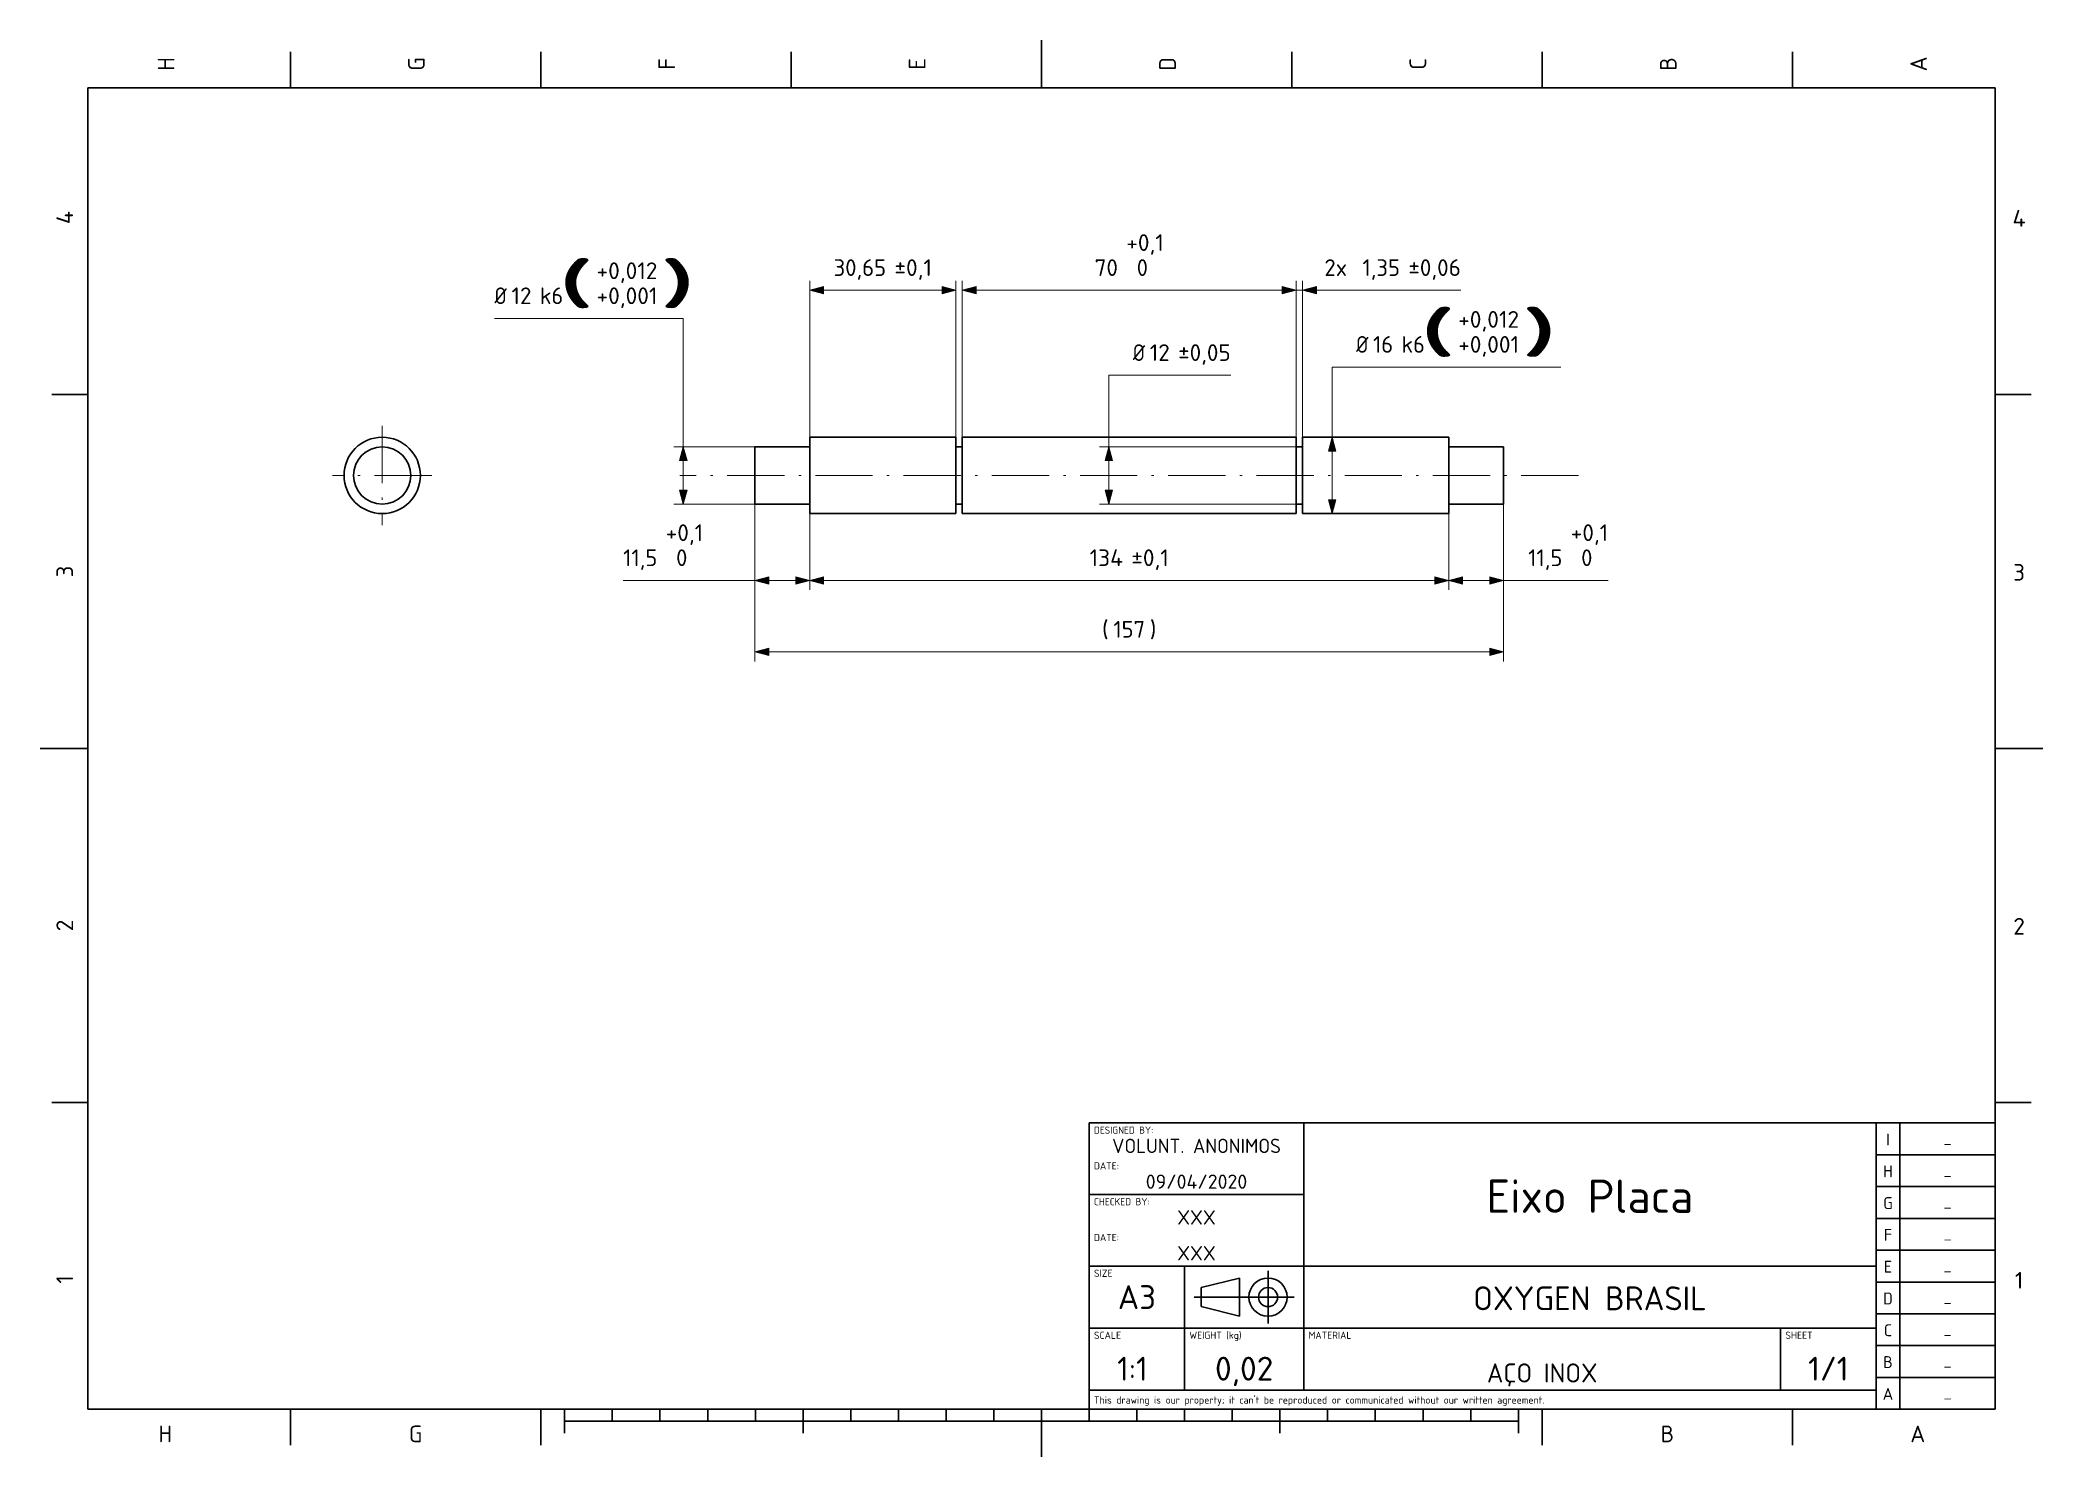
# Model space of a CAD drawing. Extents: x 0 to 420, y 0 to 297.
import ezdxf
from ezdxf.enums import TextEntityAlignment as Align

# ---------------------------------------------------------------- set-up
doc = ezdxf.new("R2010")
doc.units = 0
doc.linetypes.add('DASHDOT', pattern=[18.5, 12, -3, 0.5, -3])
doc.layers.get('0').update_dxf_attribs({"lineweight": 13})
doc.styles.get("Standard").update_dxf_attribs({"font": 'isocp.shx'})
doc.dimstyles.get("Standard").update_dxf_attribs({"dimtxt": 2.5, "dimasz": 2.5, "dimexe": 1.25, "dimexo": 0.625, "dimtad": 1, "dimcen": 2.5, "dimadec": 0, "dimazin": 0, "dimtfac": 1, "dimtmove": 0, "dimatfit": 0, "dimfxl": 1, "dimarcsym": 0})

# ---------------------------------------------------------------- blocks, each defined once
blk = doc.blocks.new('BLOCK879')
at = {"color": 7, "lineweight": 18, "width": 1.110901}
blk.add_text('A', height=3.5, dxfattribs=at).set_placement((392.176208, 3.076224), (395.323761, 3.076224), align=Align.FIT)
blk = doc.blocks.new('BLOCK880')
at = {"color": 7, "lineweight": 18, "width": 0.933334}
blk.add_text('H', height=3.5, dxfattribs=at).set_placement((24.85, 3.076224), (27.650002, 3.076224), align=Align.FIT)
blk = doc.blocks.new('BLOCK881')
at = {"color": 7, "lineweight": 18, "width": 0.933329}
blk.add_text('B', height=3.5, dxfattribs=at).set_placement((339.850006, 3.076224), (342.649994, 3.076224), align=Align.FIT)
blk = doc.blocks.new('BLOCK882')
at = {"color": 7, "lineweight": 18, "width": 0.933334}
blk.add_text('G', height=3.5, dxfattribs=at).set_placement((77.349998, 3.076224), (80.150002, 3.076224), align=Align.FIT)
blk = doc.blocks.new('BLOCK883')
at = {"color": 7, "lineweight": 18, "width": 0.933329}
blk.add_text('D', height=3.5, rotation=90, dxfattribs=at).set_placement((238.173782, 290.600006), (238.173782, 293.399994), align=Align.FIT)
blk = doc.blocks.new('BLOCK884')
at = {"color": 7, "lineweight": 18, "width": 0.863838}
blk.add_text('E', height=3.5, rotation=90, dxfattribs=at).set_placement((185.673782, 290.776215), (185.673782, 293.223755), align=Align.FIT)
blk = doc.blocks.new('BLOCK885')
at = {"color": 7, "lineweight": 18, "width": 0.815847}
blk.add_text('C', height=3.5, rotation=90, dxfattribs=at).set_placement((290.673767, 290.776215), (290.673767, 293.223755), align=Align.FIT)
blk = doc.blocks.new('BLOCK886')
at = {"color": 7, "lineweight": 18, "width": 0.863838}
blk.add_text('F', height=3.5, rotation=90, dxfattribs=at).set_placement((133.173782, 290.776215), (133.173782, 293.223755), align=Align.FIT)
blk = doc.blocks.new('BLOCK887')
at = {"color": 7, "lineweight": 18, "width": 0.933329}
blk.add_text('B', height=3.5, rotation=90, dxfattribs=at).set_placement((343.173767, 290.600006), (343.173767, 293.399994), align=Align.FIT)
blk = doc.blocks.new('BLOCK888')
at = {"color": 7, "lineweight": 18, "width": 0.933329}
blk.add_text('G', height=3.5, rotation=90, dxfattribs=at).set_placement((80.673775, 290.600006), (80.673775, 293.399994), align=Align.FIT)
blk = doc.blocks.new('BLOCK889')
at = {"color": 7, "lineweight": 18, "width": 1.110901}
blk.add_text('A', height=3.5, rotation=90, dxfattribs=at).set_placement((395.673767, 290.426208), (395.673767, 293.573761), align=Align.FIT)
blk = doc.blocks.new('BLOCK890')
at = {"color": 7, "lineweight": 18, "width": 0.933329}
blk.add_text('H', height=3.5, rotation=90, dxfattribs=at).set_placement((28.173777, 290.600006), (28.173777, 293.399994), align=Align.FIT)
blk = doc.blocks.new('BLOCK891')
at = {"color": 7, "lineweight": 18, "width": 0.863838}
blk.add_text('3', height=3.5, dxfattribs=at).set_placement((413.776215, 183.676224), (416.223755, 183.676224), align=Align.FIT)
blk = doc.blocks.new('BLOCK892')
at = {"color": 7, "lineweight": 18, "width": 0.863843}
blk.add_text('3', height=3.5, rotation=90, dxfattribs=at).set_placement((6.923776, 184.376236), (6.923776, 186.823792), align=Align.FIT)
blk = doc.blocks.new('BLOCK893')
at = {"color": 7, "lineweight": 18, "width": 0.863838}
blk.add_text('2', height=3.5, dxfattribs=at).set_placement((413.776215, 109.476227), (416.223755, 109.476227), align=Align.FIT)
blk = doc.blocks.new('BLOCK894')
at = {"color": 7, "lineweight": 18, "width": 0.863843}
blk.add_text('2', height=3.5, rotation=90, dxfattribs=at).set_placement((6.923776, 110.176224), (6.923776, 112.623779), align=Align.FIT)
blk = doc.blocks.new('BLOCK895')
at = {"color": 7, "lineweight": 18, "width": 0.933329}
blk.add_text('4', height=3.5, dxfattribs=at).set_placement((413.600006, 257.876221), (416.399994, 257.876221), align=Align.FIT)
blk = doc.blocks.new('BLOCK896')
at = {"color": 7, "lineweight": 18, "width": 0.933329}
blk.add_text('4', height=3.5, rotation=90, dxfattribs=at).set_placement((6.923776, 258.399994), (6.923776, 261.199982), align=Align.FIT)
blk = doc.blocks.new('BLOCK897')
at = {"color": 7, "lineweight": 18, "width": 0.953214}
blk.add_text('1', height=3.5, dxfattribs=at).set_placement((414.126221, 35.276226), (415.873779, 35.276226), align=Align.FIT)
blk = doc.blocks.new('BLOCK898')
at = {"color": 7, "lineweight": 18, "width": 0.95321}
blk.add_text('1', height=3.5, rotation=90, dxfattribs=at).set_placement((6.923776, 36.326225), (6.923776, 38.073776), align=Align.FIT)
blk = doc.blocks.new('BLOCK899')
at = {"color": 7, "lineweight": 18, "width": 0.779092}
blk.add_text("This drawing is our property; it can't be reproduced or communicated without our written agreement.", height=1.5, dxfattribs=at).set_placement((221, 11.175525), (315.437073, 11.175525), align=Align.FIT)
blk = doc.blocks.new('BLOCK900')
at = {"color": 7, "lineweight": 18, "width": 0.857432}
blk.add_text('SCALE', height=1.5, dxfattribs=at).set_placement((221, 24.751049), (226.695801, 24.751049), align=Align.FIT)
blk = doc.blocks.new('BLOCK901')
at = {"color": 7, "lineweight": 18, "width": 0.632}
blk.add_text('  1:1', height=5, dxfattribs=at).set_placement((219.755249, 16), (232.244766, 16), align=Align.FIT)
blk = doc.blocks.new('BLOCK902')
at = {"color": 7, "lineweight": 18, "width": 0.802234}
blk.add_text('WEIGHT (kg)', height=1.5, dxfattribs=at).set_placement((241, 24.751049), (251.944763, 24.751049), align=Align.FIT)
blk = doc.blocks.new('BLOCK903')
at = {"color": 7, "lineweight": 18, "width": 0.767144}
blk.add_text('0,02', height=5, dxfattribs=at).set_placement((246.381119, 16), (258.618896, 16), align=Align.FIT)
blk = doc.blocks.new('BLOCK904')
at = {"color": 7, "lineweight": 18, "width": 0.899371}
blk.add_text('MATERIAL', height=1.5, dxfattribs=at).set_placement((266, 24.751049), (274.993713, 24.751049), align=Align.FIT)
blk = doc.blocks.new('BLOCK905')
at = {"color": 7, "lineweight": 18, "width": 0.822576}
blk.add_text('AÇO INOX', height=4, dxfattribs=at).set_placement((303.405579, 15.6), (326.594391, 15.6), align=Align.FIT)
blk = doc.blocks.new('BLOCK906')
at = {"color": 7, "lineweight": 18, "width": 0.839691}
blk.add_text('SHEET', height=1.5, dxfattribs=at).set_placement((366, 24.751049), (371.697906, 24.751049), align=Align.FIT)
blk = doc.blocks.new('BLOCK907')
at = {"color": 7, "lineweight": 18, "width": 0.672753}
blk.add_text('1/1', height=5, dxfattribs=at).set_placement((370.755249, 16), (379.244751, 16), align=Align.FIT)
blk = doc.blocks.new('BLOCK908')
at = {"color": 7, "lineweight": 18, "width": 0.839548}
blk.add_text('SIZE', height=1.5, dxfattribs=at).set_placement((221, 37.751049), (224.897903, 37.751049), align=Align.FIT)
blk = doc.blocks.new('BLOCK909')
at = {"color": 7, "lineweight": 18, "width": 0.959161}
blk.add_text('A3', height=5, dxfattribs=at).set_placement((226.003494, 31), (233.996506, 31), align=Align.FIT)
blk = doc.blocks.new('BLOCK910')
at = {"color": 7, "lineweight": 18, "width": 0.832841}
blk.add_text('OXYGEN BRASIL', height=5, dxfattribs=at).set_placement((300.510498, 30.751749), (349.489502, 30.751749), align=Align.FIT)
blk = doc.blocks.new('BLOCK911')
at = {"color": 7, "lineweight": 18, "width": 0.779581}
blk.add_text('CHECKED BY:', height=1.5, dxfattribs=at).set_placement((221, 52.751049), (232.69371, 52.751049), align=Align.FIT)
blk = doc.blocks.new('BLOCK912')
at = {"color": 7, "lineweight": 18, "width": 0.993964}
blk.add_text('XXX', height=3, dxfattribs=at).set_placement((238.45314, 48.700001), (246.546844, 48.700001), align=Align.FIT)
blk = doc.blocks.new('BLOCK913')
at = {"color": 7, "lineweight": 18, "width": 0.9182}
blk.add_text('DATE:', height=1.5, dxfattribs=at).set_placement((221, 45.251049), (226.246857, 45.251049), align=Align.FIT)
blk = doc.blocks.new('BLOCK914')
at = {"color": 7, "lineweight": 18, "width": 0.993964}
blk.add_text('XXX', height=3, dxfattribs=at).set_placement((238.45314, 41.200001), (246.546844, 41.200001), align=Align.FIT)
blk = doc.blocks.new('BLOCK915')
at = {"color": 7, "lineweight": 18, "width": 0.802887}
blk.add_text('DESIGNED BY:', height=1.5, dxfattribs=at).set_placement((221, 67.751053), (233.444748, 67.751053), align=Align.FIT)
blk = doc.blocks.new('BLOCK916')
at = {"color": 7, "lineweight": 18, "width": 0.817531}
blk.add_text('VOLUNT. ANONIMOS', height=3, dxfattribs=at).set_placement((224.80629, 63.700001), (260.193695, 63.700001), align=Align.FIT)
blk = doc.blocks.new('BLOCK917')
at = {"color": 7, "lineweight": 18, "width": 0.9182}
blk.add_text('DATE:', height=1.5, dxfattribs=at).set_placement((221, 60.251049), (226.246857, 60.251049), align=Align.FIT)
blk = doc.blocks.new('BLOCK918')
at = {"color": 7, "lineweight": 18, "width": 0.741134}
blk.add_text('09/04/2020', height=3, dxfattribs=at).set_placement((231.859436, 56.200001), (253.140564, 56.200001), align=Align.FIT)
blk = doc.blocks.new('BLOCK919')
at = {"color": 7, "lineweight": 18, "width": 0.788557}
blk.add_text('Eixo Placa', height=7, dxfattribs=at).set_placement((303.314697, 51.152447), (346.685333, 51.152447), align=Align.FIT)
blk = doc.blocks.new('BLOCK920')
at = {"color": 7, "lineweight": 18, "width": 1.110905}
blk.add_text('A', height=2.5, dxfattribs=at).set_placement((386.375885, 11.959208), (388.624146, 11.959208), align=Align.FIT)
blk = doc.blocks.new('BLOCK921')
at = {"color": 7, "lineweight": 18, "width": 1.180341}
blk.add_text('_', height=2, dxfattribs=at).set_placement((399.100708, 12.234033), (400.899323, 12.234033), align=Align.FIT)
blk = doc.blocks.new('BLOCK922')
at = {"color": 7, "lineweight": 18, "width": 0.933333}
blk.add_text('B', height=2.5, dxfattribs=at).set_placement((386.5, 18.625874), (388.5, 18.625874), align=Align.FIT)
blk = doc.blocks.new('BLOCK923')
at = {"color": 7, "lineweight": 18, "width": 1.180341}
blk.add_text('_', height=2, dxfattribs=at).set_placement((399.100708, 18.9007), (400.899323, 18.9007), align=Align.FIT)
blk = doc.blocks.new('BLOCK924')
at = {"color": 7, "lineweight": 18, "width": 0.815855}
blk.add_text('C', height=2.5, dxfattribs=at).set_placement((386.625885, 25.29254), (388.374146, 25.29254), align=Align.FIT)
blk = doc.blocks.new('BLOCK925')
at = {"color": 7, "lineweight": 18, "width": 1.180341}
blk.add_text('_', height=2, dxfattribs=at).set_placement((399.100708, 25.567366), (400.899323, 25.567366), align=Align.FIT)
blk = doc.blocks.new('BLOCK926')
at = {"color": 7, "lineweight": 18, "width": 0.933333}
blk.add_text('D', height=2.5, dxfattribs=at).set_placement((386.5, 31.959206), (388.5, 31.959206), align=Align.FIT)
blk = doc.blocks.new('BLOCK927')
at = {"color": 7, "lineweight": 18, "width": 1.180341}
blk.add_text('_', height=2, dxfattribs=at).set_placement((399.100708, 32.234032), (400.899323, 32.234032), align=Align.FIT)
blk = doc.blocks.new('BLOCK928')
at = {"color": 7, "lineweight": 18, "width": 0.863846}
blk.add_text('E', height=2.5, dxfattribs=at).set_placement((386.625885, 38.625874), (388.374146, 38.625874), align=Align.FIT)
blk = doc.blocks.new('BLOCK929')
at = {"color": 7, "lineweight": 18, "width": 1.180341}
blk.add_text('_', height=2, dxfattribs=at).set_placement((399.100708, 38.9007), (400.899323, 38.9007), align=Align.FIT)
blk = doc.blocks.new('BLOCK930')
at = {"color": 7, "lineweight": 18, "width": 0.863846}
blk.add_text('F', height=2.5, dxfattribs=at).set_placement((386.625885, 45.292542), (388.374146, 45.292542), align=Align.FIT)
blk = doc.blocks.new('BLOCK931')
at = {"color": 7, "lineweight": 18, "width": 1.180341}
blk.add_text('_', height=2, dxfattribs=at).set_placement((399.100708, 45.567368), (400.899323, 45.567368), align=Align.FIT)
blk = doc.blocks.new('BLOCK932')
at = {"color": 7, "lineweight": 18, "width": 0.933333}
blk.add_text('G', height=2.5, dxfattribs=at).set_placement((386.5, 51.959206), (388.5, 51.959206), align=Align.FIT)
blk = doc.blocks.new('BLOCK933')
at = {"color": 7, "lineweight": 18, "width": 1.180341}
blk.add_text('_', height=2, dxfattribs=at).set_placement((399.100708, 52.234032), (400.899323, 52.234032), align=Align.FIT)
blk = doc.blocks.new('BLOCK934')
at = {"color": 7, "lineweight": 18, "width": 0.933333}
blk.add_text('H', height=2.5, dxfattribs=at).set_placement((386.5, 58.625874), (388.5, 58.625874), align=Align.FIT)
blk = doc.blocks.new('BLOCK935')
at = {"color": 7, "lineweight": 18, "width": 1.180341}
blk.add_text('_', height=2, dxfattribs=at).set_placement((399.100708, 58.9007), (400.899323, 58.9007), align=Align.FIT)
blk = doc.blocks.new('BLOCK936')
at = {"color": 7, "lineweight": 18, "width": 1.571347}
blk.add_text('I', height=2.5, dxfattribs=at).set_placement((387.125885, 65.292542), (387.874146, 65.292542), align=Align.FIT)
blk = doc.blocks.new('BLOCK937')
at = {"color": 7, "lineweight": 18, "width": 1.180341}
blk.add_text('_', height=2, dxfattribs=at).set_placement((399.100708, 65.56736), (400.899323, 65.56736), align=Align.FIT)
blk = doc.blocks.new('BLOCK938')
at = {"color": 7, "linetype": 'DASHDOT', "lineweight": 18}
for p, q in [((0, 10.4), (0, -10.4)), ((10.4, 0), (-10.4, 0))]:
    blk.add_line(p, q, dxfattribs=at)
blk = doc.blocks.new('BLOCK939')
at = {"color": 7, "lineweight": 35}
for radius in [8, 6]:
    blk.add_circle((0, 0), radius, dxfattribs=at)
blk = doc.blocks.new('*D62')
at = {"color": 7, "lineweight": 18}
for p, q in [((134.890717, 238.652344), (95.291977, 238.652344)), ((134.890717, 211.738297), (134.890717, 238.652344)), ((149.890717, 211.738297), (132.890717, 211.738297)), ((134.890717, 202.636075), (134.890717, 208.84052)), ((149.890717, 199.738297), (132.890717, 199.738297))]:
    blk.add_line(p, q, dxfattribs=at)
for points in [[(135.667175, 208.84052), (134.890717, 211.738297), (134.114258, 208.84052)], [(134.114258, 202.636075), (134.890717, 199.738297), (135.667175, 202.636075)]]:
    blk.add_lwpolyline(points, close=True, dxfattribs=at)
for points in [[(135.667175, 208.84052), (134.890717, 211.738297), (135.667175, 208.84052), (134.114258, 208.84052)], [(134.114258, 202.636075), (134.890717, 199.738297), (134.114258, 202.636075), (135.667175, 202.636075)]]:
    blk.add_solid(points, dxfattribs=at)
for s, height, width, p, p2 in [('(', 8.75, 1.909091, (107.948853, 241.652344), (116.698853, 241.652344)), ('+0,012', 3.5, 0.677604, (116.698853, 246.902344), (129.460388, 246.902344)), (')', 8.75, 2.1, (129.460388, 241.652344), (138.210388, 241.652344)), ('%%c', 3.5, 0.905887, (95.291977, 241.652344), (97.858658, 241.652344)), ('12', 3.5, 0.680286, (98.858643, 241.652344), (103.053741, 241.652344)), ('k6', 3.5, 0.863843, (104.803741, 241.652344), (109.698853, 241.652344)), ('+0,001', 3.5, 0.7156, (116.698853, 241.652344), (129.460388, 241.652344))]:
    blk.add_text(s, height=height, dxfattribs=dict(at, width=width)).set_placement(p, p2, align=Align.FIT)
blk = doc.blocks.new('*D63')
at = {"color": 7, "lineweight": 18}
for p, q in [((149.890717, 199.738297), (149.890717, 181.738297)), ((161.390717, 197.738297), (161.390717, 181.738297)), ((122.276108, 183.738297), (149.890717, 183.738297)), ((152.788498, 183.738297), (158.492935, 183.738297))]:
    blk.add_line(p, q, dxfattribs=at)
for points in [[(152.788498, 184.514754), (149.890717, 183.738297), (152.788498, 182.96184)], [(158.492935, 182.96184), (161.390717, 183.738297), (158.492935, 184.514754)]]:
    blk.add_lwpolyline(points, close=True, dxfattribs=at)
for points in [[(152.788498, 184.514754), (149.890717, 183.738297), (152.788498, 184.514754), (152.788498, 182.96184)], [(158.492935, 182.96184), (161.390717, 183.738297), (158.492935, 182.96184), (158.492935, 184.514754)]]:
    blk.add_solid(points, dxfattribs=at)
for s, width, p, p2 in [('+0,1', 0.704456, (131.192535, 191.988297), (139.05896, 191.988297)), ('11,5', 0.641771, (122.276093, 186.738297), (129.442535, 186.738297)), (' 0', 0.718034, (131.192535, 186.738297), (135.740082, 186.738297))]:
    blk.add_text(s, height=3.5, dxfattribs=dict(at, width=width)).set_placement(p, p2, align=Align.FIT)
blk = doc.blocks.new('*D64')
at = {"color": 7, "lineweight": 18}
for p, q in [((295.390717, 197.738297), (295.390717, 181.738297)), ((306.890717, 199.738297), (306.890717, 181.738297)), ((298.288494, 183.738297), (303.992939, 183.738297)), ((306.890717, 183.738297), (328.8438, 183.738297))]:
    blk.add_line(p, q, dxfattribs=at)
for points in [[(298.288494, 184.514754), (295.390717, 183.738297), (298.288494, 182.96184)], [(303.992939, 182.96184), (306.890717, 183.738297), (303.992939, 184.514754)]]:
    blk.add_lwpolyline(points, close=True, dxfattribs=at)
for points in [[(298.288494, 184.514754), (295.390717, 183.738297), (298.288494, 184.514754), (298.288494, 182.96184)], [(303.992939, 182.96184), (306.890717, 183.738297), (303.992939, 182.96184), (303.992939, 184.514754)]]:
    blk.add_solid(points, dxfattribs=at)
for s, width, p, p2 in [('+0,1', 0.704457, (320.977365, 191.988297), (328.843798, 191.988297)), ('11,5', 0.64177, (312.060932, 186.738297), (319.227365, 186.738297)), (' 0', 0.718035, (320.977366, 186.738297), (325.52492, 186.738297))]:
    blk.add_text(s, height=3.5, dxfattribs=dict(at, width=width)).set_placement(p, p2, align=Align.FIT)
blk = doc.blocks.new('*D65')
at = {"color": 7, "lineweight": 18}
for p, q in [((161.390717, 197.738297), (161.390717, 181.738297)), ((295.390717, 197.738297), (295.390717, 181.738297)), ((164.288498, 183.738297), (292.492939, 183.738297))]:
    blk.add_line(p, q, dxfattribs=at)
for points in [[(164.288498, 184.514754), (161.390717, 183.738297), (164.288498, 182.96184)], [(292.492939, 182.96184), (295.390717, 183.738297), (292.492939, 184.514754)]]:
    blk.add_lwpolyline(points, close=True, dxfattribs=at)
for points in [[(164.288498, 184.514754), (161.390717, 183.738297), (164.288498, 184.514754), (164.288498, 182.96184)], [(292.492939, 182.96184), (295.390717, 183.738297), (292.492939, 182.96184), (292.492939, 184.514754)]]:
    blk.add_solid(points, dxfattribs=at)
for s, width, p, p2 in [('134', 0.723631, (220.084946, 186.738297), (227.080048, 186.738297)), ('%%p0,1', 0.704457, (228.830048, 186.738297), (236.696487, 186.738297))]:
    blk.add_text(s, height=3.5, dxfattribs=dict(at, width=width)).set_placement(p, p2, align=Align.FIT)
blk = doc.blocks.new('*D66')
at = {"color": 7, "lineweight": 18}
for p, q in [((270.972752, 228.45395), (318.891168, 228.45395)), ((270.972752, 213.738297), (270.972752, 228.45395)), ((270.972752, 200.636075), (270.972752, 210.84052))]:
    blk.add_line(p, q, dxfattribs=at)
for points in [[(271.74921, 210.84052), (270.972752, 213.738297), (270.196293, 210.84052)], [(270.196293, 200.636075), (270.972752, 197.738297), (271.74921, 200.636075)]]:
    blk.add_lwpolyline(points, close=True, dxfattribs=at)
for points in [[(271.74921, 210.84052), (270.972752, 213.738297), (271.74921, 210.84052), (270.196293, 210.84052)], [(270.196293, 200.636075), (270.972752, 197.738297), (270.196293, 200.636075), (271.74921, 200.636075)]]:
    blk.add_solid(points, dxfattribs=at)
for s, height, width, p, p2 in [('(', 8.75, 1.909091, (288.629627, 231.45395), (297.379628, 231.45395)), ('+0,012', 3.5, 0.677604, (297.379628, 236.70395), (310.141167, 236.70395)), (')', 8.75, 2.1, (310.141168, 231.45395), (318.891168, 231.45395)), ('%%c', 3.5, 0.905882, (275.972752, 231.45395), (278.539417, 231.45395)), ('16', 3.5, 0.680288, (279.539417, 231.45395), (283.734524, 231.45395)), ('k6', 3.5, 0.863842, (285.484524, 231.45395), (290.379627, 231.45395)), ('+0,001', 3.5, 0.7156, (297.379628, 231.45395), (310.141167, 231.45395))]:
    blk.add_text(s, height=height, dxfattribs=dict(at, width=width)).set_placement(p, p2, align=Align.FIT)
blk = doc.blocks.new('*D67')
at = {"color": 7, "lineweight": 18}
for p, q in [((149.890717, 199.738297), (149.890717, 166.738297)), ((306.890717, 199.738297), (306.890717, 166.738297)), ((152.788498, 168.738297), (303.992939, 168.738297))]:
    blk.add_line(p, q, dxfattribs=at)
for points in [[(152.788498, 169.514756), (149.890717, 168.738297), (152.788498, 167.961838)], [(303.992939, 167.961838), (306.890717, 168.738297), (303.992939, 169.514756)]]:
    blk.add_lwpolyline(points, close=True, dxfattribs=at)
for points in [[(152.788498, 169.514756), (149.890717, 168.738297), (152.788498, 169.514756), (152.788498, 167.961838)], [(303.992939, 167.961838), (306.890717, 168.738297), (303.992939, 167.961838), (303.992939, 169.514756)]]:
    blk.add_solid(points, dxfattribs=at)
for s, width, p, p2 in [('(', 0.763633, (222.669388, 171.738297), (224.069382, 171.738297)), ('157', 0.699227, (225.069389, 171.738297), (231.712044, 171.738297)), (')', 0.839996, (232.712051, 171.738297), (234.112045, 171.738297))]:
    blk.add_text(s, height=3.5, dxfattribs=dict(at, width=width)).set_placement(p, p2, align=Align.FIT)
blk = doc.blocks.new('*D68')
at = {"color": 7, "lineweight": 18}
for p, q in [((193.390717, 213.738297), (193.390717, 246.553086)), ((196.28849, 244.553086), (260.492939, 244.553086)), ((263.390717, 213.738297), (263.390717, 246.553086))]:
    blk.add_line(p, q, dxfattribs=at)
for points in [[(196.28849, 245.329545), (193.390717, 244.553086), (196.28849, 243.776627)], [(260.492939, 243.776627), (263.390717, 244.553086), (260.492939, 245.329545)]]:
    blk.add_lwpolyline(points, close=True, dxfattribs=at)
for points in [[(196.28849, 245.329545), (193.390717, 244.553086), (196.28849, 245.329545), (196.28849, 243.776627)], [(260.492939, 243.776627), (263.390717, 244.553086), (260.492939, 243.776627), (260.492939, 245.329545)]]:
    blk.add_solid(points, dxfattribs=at)
for s, width, p, p2 in [('+0,1', 0.704457, (227.780052, 252.803086), (235.646492, 252.803086)), ('70', 0.793802, (221.134941, 247.553086), (226.030052, 247.553086)), (' 0', 0.718034, (227.780052, 247.553086), (232.327599, 247.553086))]:
    blk.add_text(s, height=3.5, dxfattribs=dict(at, width=width)).set_placement(p, p2, align=Align.FIT)
blk = doc.blocks.new('*D69')
at = {"color": 7, "lineweight": 18}
for p, q in [((258.390717, 244.553086), (260.492939, 244.553086)), ((263.390717, 213.738297), (263.390717, 246.553086)), ((263.390717, 244.553086), (264.740715, 244.553086)), ((264.740715, 213.738297), (264.740715, 246.553086)), ((267.638493, 244.553086), (297.942359, 244.553086))]:
    blk.add_line(p, q, dxfattribs=at)
for points in [[(260.492939, 243.776627), (263.390717, 244.553086), (260.492939, 245.329545)], [(267.638493, 245.329545), (264.740715, 244.553086), (267.638493, 243.776627)]]:
    blk.add_lwpolyline(points, close=True, dxfattribs=at)
for points in [[(260.492939, 243.776627), (263.390717, 244.553086), (260.492939, 243.776627), (260.492939, 245.329545)], [(267.638493, 245.329545), (264.740715, 244.553086), (267.638493, 245.329545), (267.638493, 243.776627)]]:
    blk.add_solid(points, dxfattribs=at)
for s, width, p, p2 in [('2x ', 0.723631, (269.316833, 247.553086), (276.311937, 247.553086)), ('1,35', 0.704457, (277.311939, 247.553086), (285.178371, 247.553086)), ('%%p0,06', 0.71058, (286.928371, 247.553086), (297.942359, 247.553086))]:
    blk.add_text(s, height=3.5, dxfattribs=dict(at, width=width)).set_placement(p, p2, align=Align.FIT)
blk = doc.blocks.new('*D70')
at = {"color": 7, "lineweight": 18}
for p, q in [((161.390717, 213.738297), (161.390717, 246.553086)), ((164.288498, 244.553086), (189.142937, 244.553086)), ((192.040718, 213.738297), (192.040718, 246.553086))]:
    blk.add_line(p, q, dxfattribs=at)
for points in [[(164.288498, 245.329545), (161.390717, 244.553086), (164.288498, 243.776627)], [(189.142937, 243.776627), (192.040718, 244.553086), (189.142937, 245.329545)]]:
    blk.add_lwpolyline(points, close=True, dxfattribs=at)
for points in [[(164.288498, 245.329545), (161.390717, 244.553086), (164.288498, 245.329545), (164.288498, 243.776627)], [(189.142937, 243.776627), (192.040718, 244.553086), (189.142937, 243.776627), (189.142937, 245.329545)]]:
    blk.add_solid(points, dxfattribs=at)
for s, width, p, p2 in [('30,65', 0.759585, (166.400513, 247.553086), (177.41449, 247.553086)), ('%%p0,1', 0.704457, (179.16449, 247.553086), (187.03093, 247.553086))]:
    blk.add_text(s, height=3.5, dxfattribs=dict(at, width=width)).set_placement(p, p2, align=Align.FIT)
blk = doc.blocks.new('*D71')
at = {"color": 7, "lineweight": 18}
for p, q in [((224.146461, 226.738297), (249.672218, 226.738297)), ((224.146461, 211.738297), (224.146461, 226.738297)), ((263.390717, 211.738297), (222.146461, 211.738297)), ((224.146461, 202.636075), (224.146461, 208.84052)), ((263.390717, 199.738297), (222.146461, 199.738297))]:
    blk.add_line(p, q, dxfattribs=at)
for points in [[(224.92292, 208.84052), (224.146461, 211.738297), (223.370003, 208.84052)], [(223.370003, 202.636075), (224.146461, 199.738297), (224.92292, 202.636075)]]:
    blk.add_lwpolyline(points, close=True, dxfattribs=at)
for points in [[(224.92292, 208.84052), (224.146461, 211.738297), (224.92292, 208.84052), (223.370003, 208.84052)], [(223.370003, 202.636075), (224.146461, 199.738297), (223.370003, 202.636075), (224.92292, 202.636075)]]:
    blk.add_solid(points, dxfattribs=at)
for s, width, p, p2 in [('%%c', 0.905882, (229.146461, 229.738297), (231.713127, 229.738297)), ('12', 0.680286, (232.713127, 229.738297), (236.908226, 229.738297)), ('%%p0,05', 0.71058, (238.658234, 229.738297), (249.672218, 229.738297))]:
    blk.add_text(s, height=3.5, dxfattribs=dict(at, width=width)).set_placement(p, p2, align=Align.FIT)
blk = doc.blocks.new('BLOCK940')
at = {"color": 7, "lineweight": 35}
for p, q in [((-157, 6), (-157, 0)), ((-145.5, 6), (-157, 6)), ((-145.5, 8), (-145.5, -8)), ((-114.85, 8), (-145.5, 8)), ((-114.85, 8), (-114.85, -8)), ((-113.5, 6), (-114.85, 6)), ((-43.5, 8), (-113.5, 8)), ((-113.5, 8), (-113.5, -8)), ((-43.5, 8), (-43.5, -8)), ((-42.15, 6), (-43.5, 6)), ((-11.5, 8), (-42.15, 8)), ((-42.15, 8), (-42.15, -8)), ((-11.5, 8), (-11.5, -8)), ((0, 6), (-11.5, 6)), ((0, 6), (0, 0)), ((-157, 0), (-157, -6)), ((0, 0), (0, -6)), ((-145.5, -6), (-157, -6)), ((-114.85, -8), (-145.5, -8)), ((-113.5, -6), (-114.85, -6)), ((-43.5, -8), (-113.5, -8)), ((-42.15, -6), (-43.5, -6)), ((-11.5, -8), (-42.15, -8)), ((0, -6), (-11.5, -6))]:
    blk.add_line(p, q, dxfattribs=at)

msp = doc.modelspace()

# ---------------------------------------------------------------- linework, layer by layer
at = {"color": 7, "lineweight": 35}
for p, q in [((52.5, 287), (52.5, 294.5)), ((105, 287), (105, 294.5)), ((157.5, 287), (157.5, 294.5)), ((210, 287), (210, 297)), ((262.5, 287), (262.5, 294.5)), ((315, 287), (315, 294.5)), ((367.5, 287), (367.5, 294.5)), ((410, 287), (10, 287)), ((10, 287), (10, 10)), ((410, 10), (410, 287)), ((10, 222.7), (2.5, 222.7)), ((410, 222.7), (417.5, 222.7)), ((10, 148.5), (0, 148.5)), ((410, 148.5), (420, 148.5)), ((10, 74.3), (2.5, 74.3)), ((410, 74.3), (417.5, 74.3)), ((220, 10), (220, 70)), ((220, 70), (410, 70)), ((265, 14), (265, 70)), ((385, 10), (385, 70)), ((390, 10), (390, 70)), ((410, 70), (410, 10)), ((385, 63.333333), (410, 63.333333)), ((220, 55), (265, 55)), ((385, 56.666667), (410, 56.666667)), ((385, 50), (410, 50)), ((385, 43.333333), (410, 43.333333)), ((220, 40), (385, 40)), ((240, 14), (240, 40)), ((257.5, 28), (257.5, 39)), ((243.5, 35.5), (251.5, 37.5)), ((243.5, 31.5), (243.5, 35.5)), ((251.5, 37.5), (251.5, 29.5)), ((385, 36.666667), (410, 36.666667)), ((242, 33.5), (263, 33.5)), ((251.5, 29.5), (243.5, 31.5)), ((385, 30), (410, 30)), ((220, 27), (385, 27)), ((365, 14), (365, 27)), ((385, 23.333333), (410, 23.333333)), ((220, 14), (385, 14)), ((385, 16.666667), (410, 16.666667)), ((10, 10), (410, 10)), ((52.5, 10), (52.5, 2.5)), ((105, 10), (105, 2.5)), ((110, 10), (110, 5)), ((120, 10), (120, 7.5)), ((130, 10), (130, 7.5)), ((140, 10), (140, 7.5)), ((150, 10), (150, 7.5)), ((160, 10), (160, 5)), ((170, 10), (170, 7.5)), ((180, 10), (180, 7.5)), ((190, 10), (190, 7.5)), ((200, 10), (200, 7.5)), ((210, 10), (210, 0)), ((220, 10), (220, 7.5)), ((220, 10), (410, 10)), ((230, 10), (230, 7.5)), ((240, 10), (240, 7.5)), ((250, 10), (250, 7.5)), ((260, 10), (260, 5)), ((270, 10), (270, 7.5)), ((280, 10), (280, 7.5)), ((290, 10), (290, 7.5)), ((300, 10), (300, 7.5)), ((310, 10), (310, 5)), ((315, 10), (315, 2.5)), ((367.5, 10), (367.5, 2.5)), ((110, 7.5), (310, 7.5))]:
    msp.add_line(p, q, dxfattribs=at)
at = {"color": 7, "linetype": 'DASHDOT', "lineweight": 18}
msp.add_line((322.590767, 205.738297), (134.19017, 205.738297), dxfattribs=at)
at = {"color": 7, "lineweight": 35}
for radius in [4, 2]:
    msp.add_circle((257.5, 33.5), radius, dxfattribs=at)

# ---------------------------------------------------------------- block references
at = {"lineweight": 0}
for name, p in [('BLOCK890', (0, 0)), ('BLOCK888', (0, 0)), ('BLOCK886', (0, 0)), ('BLOCK884', (0, 0)), ('BLOCK883', (0, 0)), ('BLOCK885', (0, 0)), ('BLOCK887', (0, 0)), ('BLOCK889', (0, 0)), ('BLOCK896', (0, 0)), ('BLOCK895', (0, 0)), ('BLOCK938', (71.746314, 205.738297)), ('BLOCK939', (71.746314, 205.738297)), ('BLOCK940', (306.890717, 205.738297)), ('BLOCK892', (0, 0)), ('BLOCK891', (0, 0)), ('BLOCK894', (0, 0)), ('BLOCK893', (0, 0)), ('BLOCK915', (0, 0)), ('BLOCK936', (0, 0)), ('BLOCK916', (0, 0)), ('BLOCK937', (0, 0)), ('BLOCK917', (0, 0)), ('BLOCK918', (0, 0)), ('BLOCK934', (0, 0)), ('BLOCK935', (0, 0)), ('BLOCK919', (0, 0)), ('BLOCK911', (0, 0)), ('BLOCK912', (0, 0)), ('BLOCK932', (0, 0)), ('BLOCK933', (0, 0)), ('BLOCK913', (0, 0)), ('BLOCK930', (0, 0)), ('BLOCK914', (0, 0)), ('BLOCK931', (0, 0)), ('BLOCK908', (0, 0)), ('BLOCK928', (0, 0)), ('BLOCK929', (0, 0)), ('BLOCK897', (0, 0)), ('BLOCK898', (0, 0)), ('BLOCK909', (0, 0)), ('BLOCK910', (0, 0)), ('BLOCK926', (0, 0)), ('BLOCK927', (0, 0)), ('BLOCK900', (0, 0)), ('BLOCK902', (0, 0)), ('BLOCK904', (0, 0)), ('BLOCK906', (0, 0)), ('BLOCK924', (0, 0)), ('BLOCK925', (0, 0)), ('BLOCK901', (0, 0)), ('BLOCK903', (0, 0)), ('BLOCK907', (0, 0)), ('BLOCK922', (0, 0)), ('BLOCK905', (0, 0)), ('BLOCK923', (0, 0)), ('BLOCK899', (0, 0)), ('BLOCK920', (0, 0)), ('BLOCK921', (0, 0)), ('BLOCK880', (0, 0)), ('BLOCK882', (0, 0)), ('BLOCK881', (0, 0)), ('BLOCK879', (0, 0))]:
    msp.add_blockref(name, p, dxfattribs=at)

# ---------------------------------------------------------------- dimensions: what is measured, and where the dimension line sits
at = {"color": 0, "lineweight": 0}
for base, p1, p2, angle, text, override, picture, middle, dimtype in [((193.390717, 244.553086), (263.390717, 213.738297), (193.390717, 213.738297), 180, '<>{}{\\S+0,1^ 0;}', {"dimtol": 0, "dimlim": 0, "dimtp": 0.1, "dimtm": 0}, '*D68', (228.390717, 244.553086), 161), ((134.890717, 199.738297), (149.890717, 211.738297), (149.890717, 199.738297), 270, '%%c<>{}{ k6 {\\H2x;\\W0.5;(}\\S+0,012^ +0,001;{\\H2x;\\W0.5;)}}', {"dimtol": 0, "dimlim": 0, "dimtp": 0.012, "dimtm": -0.001}, '*D62', (134.890717, 246.027344), 161), ((161.390717, 244.553086), (192.040717, 213.738297), (161.390717, 213.738297), 180, '<>{}{%%p0,1}', {"dimtol": 0, "dimlim": 0, "dimtp": 0.1, "dimtm": 0.1}, '*D70', (176.715717, 244.553086), 161), ((264.740717, 244.553086), (263.390717, 213.738297), (264.740717, 213.738297), 0, '2x <>{}{%%p0,06}', {"dimtol": 0, "dimlim": 0, "dimtp": 0.06, "dimtm": 0.06}, '*D69', (283.629596, 244.553086), 161), ((270.972751, 197.738297), (260.972751, 213.738297), (260.972751, 197.738297), 270, '%%c<>{}{ k6 {\\H2x;\\W0.5;(}\\S+0,012^ +0,001;{\\H2x;\\W0.5;)}}', {"dimtol": 0, "dimlim": 0, "dimtp": 0.012, "dimtm": -0.001}, '*D66', (270.972751, 235.82895), 161), ((224.146461, 211.738297), (263.390717, 199.738297), (263.390717, 211.738297), 90, '%%c<>{}{%%p0,05}', {"dimtol": 0, "dimlim": 0, "dimtp": 0.05, "dimtm": 0.05}, '*D71', (224.146461, 231.488297), 161), ((149.890717, 183.738297), (161.390717, 197.738297), (149.890717, 199.738297), 180, '<>{}{\\S+0,1^ 0;}', {"dimtol": 0, "dimlim": 0, "dimtp": 0.1, "dimtm": 0}, '*D63', (130.667538, 183.738297), 160), ((161.390717, 183.738297), (295.390717, 197.738297), (161.390717, 197.738297), 180, '<>{}{%%p0,1}', {"dimtol": 0, "dimlim": 0, "dimtp": 0.1, "dimtm": 0.1}, '*D65', (228.390717, 183.738297), 161), ((295.390717, 183.738297), (306.890717, 199.738297), (295.390717, 197.738297), 180, '<>{}{\\S+0,1^ 0;}', {"dimtol": 0, "dimlim": 0, "dimtp": 0.1, "dimtm": 0}, '*D64', (320.452366, 183.738297), 160)]:
    dim = msp.add_linear_dim(base=base, p1=p1, p2=p2, angle=angle, text=text, dimstyle='STANDARD', override=override, dxfattribs=at)
    dim.commit()
    dim.dimension.update_dxf_attribs({"geometry": picture, "text_midpoint": middle, "dimtype": dimtype, "oblique_angle": 5156.620156})
dim = msp.add_linear_dim(base=(149.890717, 168.738297), p1=(306.890717, 199.738297), p2=(149.890717, 199.738297), angle=180, text='(<>)', dimstyle='STANDARD', dxfattribs=at)
dim.commit()
dim.dimension.update_dxf_attribs({"geometry": '*D67', "text_midpoint": (228.390717, 168.738297), "dimtype": 161, "oblique_angle": 5156.620156})

doc.saveas('drawing.dxf')
